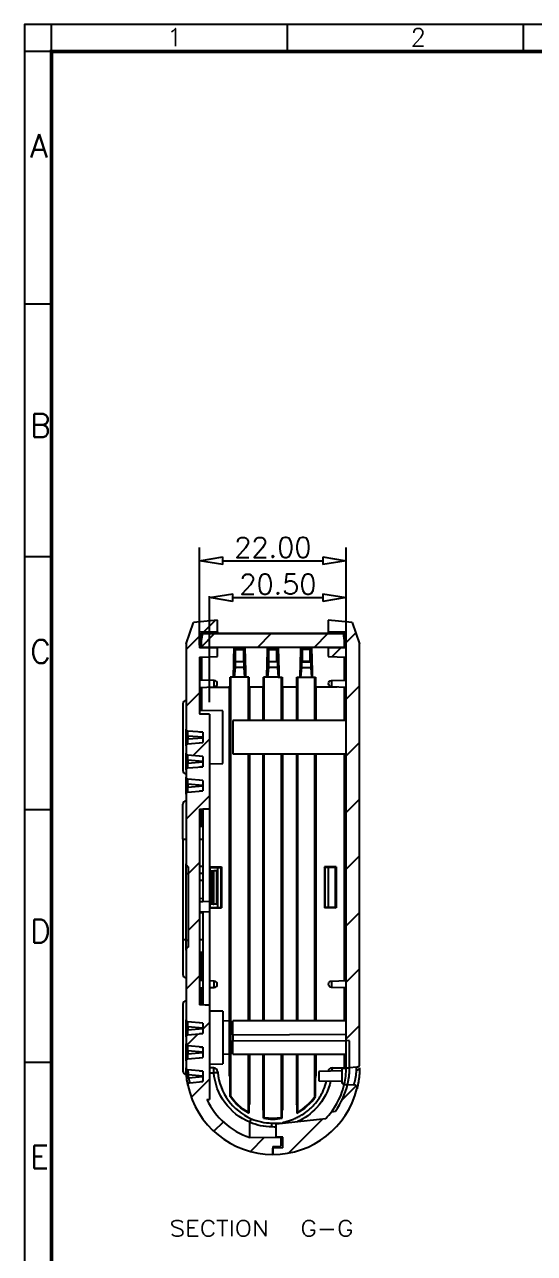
# Model space of a CAD drawing. Header units: millimetres. Extents: x 3683 to 5830, y 1279 to 1555.
# Drawn here: x 4957.7 to 5034.1, y 1370.9 to 1555 of the extents above; entities that cross this region are included whole.
import ezdxf

# ---------------------------------------------------------------- set-up
doc = ezdxf.new("R2010")
doc.units = ezdxf.units.MM
doc.header["$LTSCALE"] = 0.5
doc.linetypes.add('CENTER', pattern=[50.8, 31.75, -6.35, 6.35, -6.35])
doc.layers.add('112', color=7, linetype='Continuous', true_color=0xffffff)
doc.layers.add('A1_KUANG', color=7, linetype='Continuous')
doc.layers.add('A4_KUANG', color=7, linetype='Continuous')
doc.layers.add('dim', color=82, linetype='Continuous', lineweight=9)
doc.styles.add('blockfont', font='simplex.shx', dxfattribs={"bigfont": 'bigfont'})
doc.styles.get("Standard").update_dxf_attribs({"font": 'txt', "bigfont": 'gbcbig.shx'})
doc.dimstyles.new('VT-3.00', dxfattribs={"dimtxt": 3, "dimasz": 3.5, "dimexe": 2, "dimexo": 1.8, "dimgap": 0.5, "dimtad": 1, "dimzin": 0, "dimdsep": 46, "dimtxsty": 'Standard', "dimblk": 'CLOSEDBLANK', "dimcen": 0.3, "dimclrd": 1, "dimclre": 1, "dimclrt": 7, "dimadec": 1, "dimazin": 0, "dimtfac": 1, "dimtofl": 0, "dimtmove": 0, "dimatfit": 3, "dimldrblk": 'CLOSEDBLANK', "dimfxl": 0, "dimtolj": 1, "dimtzin": 0, "dimarcsym": 0})

# ---------------------------------------------------------------- blocks, each defined once
blk = doc.blocks.new('A$C3291225B')
at = {"layer": 'A4_KUANG'}
for p, q in [((2.87, 194.15), (2.87, 197.01)), ((28.09, 194.15), (28.09, 197.01)), ((53.32, 194.15), (53.32, 197.01)), ((2.87, 194.15), (0, 194.15)), ((2.87, 194.15), (2.87, 0)), ((258, 194.15), (2.87, 194.15)), ((2.87, 167.16), (0, 167.16)), ((2.87, 140.18), (0, 140.18)), ((2.87, 113.2), (0, 113.2)), ((2.87, 86.22), (0, 86.22))]:
    blk.add_line(p, q, dxfattribs=at)
at = {"layer": 'A4_KUANG', "color": 8}
blk.add_lwpolyline([(258, 0), (258, 197.01), (0, 197.01), (0, 0)], close=True, dxfattribs=at)
at = {"layer": 'A4_KUANG', "const_width": 0.4}
blk.add_lwpolyline([(2.87, 2.87), (2.87, 194.15), (255.13, 194.15), (255.14, 2.87), (2.87, 2.87)], dxfattribs=at)
at = {"layer": 'A4_KUANG'}
for s, height, p in [('1', 1.91, (15.22, 194.69)), ('2', 1.91, (41.25, 194.69)), ('A', 2.48, (0.59, 182.82)), ('B', 2.48, (0.59, 152.97)), ('C', 2.48, (0.59, 128.85)), ('D', 2.48, (0.59, 99.01)), ('E', 2.48, (0.59, 74.89))]:
    blk.add_text(s, height=height, dxfattribs=at).set_placement(p)
blk = doc.blocks.new('_ClosedBlank')
at = {"color": 0, "linetype": 'ByBlock', "lineweight": -2}
for p, q in [((-1, 0.167), (0, 0)), ((-1, 0.167), (-1, -0.167)), ((0, 0), (-1, -0.167))]:
    blk.add_line(p, q, dxfattribs=at)
blk = doc.blocks.new('*D67')
at = {"layer": 'Defpoints', "color": 0, "linetype": 'CENTER'}
for p in [(9476.67, 3061.8), (9456.17, 3044.32), (9476.67, 3043.4)]:
    blk.add_point(p, dxfattribs=at)
at = {"layer": 'dim', "color": 1, "linetype": 'CENTER', "lineweight": -2}
for p, q in [((9456.17, 3046.12), (9456.17, 3063.8)), ((9476.67, 3045.2), (9476.67, 3063.8)), ((9459.67, 3061.8), (9473.17, 3061.8))]:
    blk.add_line(p, q, dxfattribs=at)
at = {"layer": 'dim', "color": 1, "linetype": 'CENTER', "lineweight": -2, "xscale": 3.5, "yscale": 3.5, "zscale": 3.5, "rotation": 180}
blk.add_blockref('_ClosedBlank', (9456.17, 3061.8), dxfattribs=at)
at = {"layer": 'dim', "color": 1, "linetype": 'CENTER', "lineweight": -2, "xscale": 3.5, "yscale": 3.5, "zscale": 3.5}
blk.add_blockref('_ClosedBlank', (9476.67, 3061.8), dxfattribs=at)
at = {"layer": 'dim', "color": 7, "linetype": 'CENTER', "insert": (9466.42, 3063.8), "char_height": 3, "attachment_point": 5}
blk.add_mtext('\\A1;20.50', dxfattribs=at)
blk = doc.blocks.new('*D68')
at = {"layer": 'Defpoints', "color": 0, "linetype": 'CENTER'}
for p in [(9476.67, 3067.32), (9476.67, 3056.6), (9454.67, 3052.9)]:
    blk.add_point(p, dxfattribs=at)
at = {"layer": 'dim', "color": 1, "linetype": 'CENTER', "lineweight": -2}
for p, q in [((9454.67, 3054.7), (9454.67, 3069.32)), ((9476.67, 3058.4), (9476.67, 3069.32)), ((9458.17, 3067.32), (9473.17, 3067.32))]:
    blk.add_line(p, q, dxfattribs=at)
at = {"layer": 'dim', "color": 1, "linetype": 'CENTER', "lineweight": -2, "xscale": 3.5, "yscale": 3.5, "zscale": 3.5, "rotation": 180}
blk.add_blockref('_ClosedBlank', (9454.67, 3067.32), dxfattribs=at)
at = {"layer": 'dim', "color": 1, "linetype": 'CENTER', "lineweight": -2, "xscale": 3.5, "yscale": 3.5, "zscale": 3.5}
blk.add_blockref('_ClosedBlank', (9476.67, 3067.32), dxfattribs=at)
at = {"layer": 'dim', "color": 7, "linetype": 'CENTER', "insert": (9465.67, 3069.32), "char_height": 3, "attachment_point": 5}
blk.add_mtext('\\A1;22.00', dxfattribs=at)

msp = doc.modelspace()

# ---------------------------------------------------------------- linework, layer by layer
at = {"color": 2}
for p, q in [((4984.485, 1463.989), (4986.234, 1465.736)), ((4981.907, 1461.413), (4983.907, 1463.411)), ((4984.157, 1461.768), (4986.159, 1463.768)), ((4992.646, 1461.768), (4994.648, 1463.768)), ((5001.136, 1461.768), (5003.138, 1463.768)), ((5005.907, 1462.439), (5007.353, 1463.883)), ((5003.808, 1460.342), (5005.108, 1461.64)), ((5005.907, 1453.958), (5007.907, 1455.956)), ((4981.907, 1452.932), (4983.907, 1454.93)), ((4982.974, 1445.517), (4985.407, 1447.948)), ((5005.907, 1445.477), (5007.907, 1447.475)), ((4981.907, 1435.97), (4985.407, 1439.467)), ((5005.907, 1436.996), (5007.907, 1438.994)), ((5005.907, 1428.514), (5007.907, 1430.512)), ((4982.207, 1427.789), (4983.907, 1429.487)), ((4982.207, 1419.308), (4983.907, 1421.006)), ((5005.907, 1420.033), (5007.907, 1422.031)), ((5005.907, 1411.552), (5007.907, 1413.55)), ((4981.907, 1410.527), (4983.907, 1412.525)), ((4984.407, 1404.543), (4985.407, 1405.542)), ((5005.907, 1403.071), (5007.907, 1405.069)), ((4981.987, 1402.126), (4983.688, 1403.825)), ((4982.684, 1394.341), (4985.407, 1397.061)), ((5005.323, 1394.007), (5007.387, 1396.069)), ((4986.065, 1389.238), (4987.481, 1390.653)), ((4997.298, 1385.99), (5002.418, 1391.105)), ((4991.529, 1386.215), (4993.607, 1388.291))]:
    msp.add_line(p, q, dxfattribs=at)
at = {"layer": '112', "color": 7}
for p, q in [((4981.907, 1462.268), (4982.999, 1465.453)), ((4986.607, 1465.768), (4982.999, 1465.453)), ((4986.607, 1464.063), (4986.607, 1465.768)), ((5006.815, 1465.453), (5003.207, 1465.768)), ((5003.207, 1465.768), (5003.207, 1464.063)), ((5006.815, 1465.453), (5007.907, 1462.268)), ((4986.607, 1464.063), (4983.907, 1463.968)), ((4983.907, 1463.968), (4983.907, 1461.668)), ((4984.14, 1463.838), (5005.673, 1463.838)), ((4984.333, 1463.768), (4984.157, 1462.768)), ((4984.333, 1463.768), (5005.481, 1463.768)), ((4986.607, 1464.063), (4986.607, 1463.838)), ((5005.907, 1463.968), (5003.207, 1464.063)), ((5003.207, 1464.063), (5003.207, 1463.838)), ((5005.657, 1462.768), (5005.481, 1463.768)), ((5005.907, 1461.668), (5005.907, 1463.968)), ((4981.907, 1462.268), (4981.907, 1449.486)), ((4986.607, 1461.574), (4983.907, 1461.668)), ((4984.157, 1462.768), (4984.157, 1461.768)), ((4984.157, 1461.768), (5005.657, 1461.768)), ((4984.157, 1461.66), (4984.157, 1461.768)), ((4984.236, 1461.657), (4984.236, 1461.768)), ((4986.607, 1460.363), (4986.607, 1461.574)), ((4989.231, 1461.468), (4989.231, 1461.768)), ((4989.231, 1461.468), (4989.311, 1461.387)), ((4989.231, 1461.468), (4990.583, 1461.468)), ((4989.311, 1459.605), (4989.311, 1461.387)), ((4989.311, 1461.387), (4990.503, 1461.387)), ((4990.503, 1461.387), (4990.583, 1461.468)), ((4990.503, 1461.387), (4990.503, 1459.605)), ((4990.583, 1461.768), (4990.583, 1461.468)), ((4994.231, 1461.468), (4994.231, 1461.768)), ((4994.231, 1461.468), (4994.311, 1461.387)), ((4994.231, 1461.468), (4995.583, 1461.468)), ((4994.311, 1461.387), (4995.503, 1461.387)), ((4994.311, 1459.605), (4994.311, 1461.387)), ((4995.583, 1461.468), (4995.503, 1461.387)), ((4995.503, 1459.605), (4995.503, 1461.387)), ((4995.583, 1461.468), (4995.583, 1461.768)), ((4999.231, 1461.768), (4999.231, 1461.468)), ((4999.311, 1461.387), (4999.231, 1461.468)), ((5000.583, 1461.468), (4999.231, 1461.468)), ((4999.311, 1461.387), (4999.311, 1459.605)), ((5000.503, 1461.387), (4999.311, 1461.387)), ((5000.583, 1461.468), (5000.503, 1461.387)), ((5000.503, 1459.605), (5000.503, 1461.387)), ((5000.583, 1461.468), (5000.583, 1461.768)), ((5005.907, 1461.668), (5003.207, 1461.574)), ((5003.207, 1461.574), (5003.207, 1460.363)), ((5005.578, 1461.768), (5005.578, 1461.657)), ((5005.657, 1461.768), (5005.657, 1462.768)), ((5005.657, 1461.66), (5005.657, 1461.768)), ((5007.907, 1399.321), (5007.907, 1462.268)), ((4983.907, 1460.268), (4986.607, 1460.363)), ((4983.907, 1460.268), (4983.907, 1451.74)), ((4984.157, 1456.807), (4984.157, 1460.277)), ((4984.236, 1456.804), (4984.236, 1460.28)), ((4989.311, 1459.605), (4989.231, 1459.525)), ((4989.231, 1459.525), (4989.231, 1458.688)), ((4990.583, 1459.525), (4989.231, 1459.525)), ((4989.311, 1459.605), (4990.503, 1459.605)), ((4990.583, 1459.525), (4990.503, 1459.605)), ((4990.583, 1458.688), (4990.583, 1459.525)), ((4994.311, 1459.605), (4994.231, 1459.525)), ((4994.231, 1459.525), (4994.231, 1458.688)), ((4995.583, 1459.525), (4994.231, 1459.525)), ((4994.311, 1459.605), (4995.503, 1459.605)), ((4995.503, 1459.605), (4995.583, 1459.525)), ((4995.583, 1459.525), (4995.583, 1458.688)), ((4999.231, 1459.525), (4999.311, 1459.605)), ((4999.231, 1458.688), (4999.231, 1459.525)), ((4999.231, 1459.525), (5000.583, 1459.525)), ((5000.503, 1459.605), (4999.311, 1459.605)), ((5000.503, 1459.605), (5000.583, 1459.525)), ((5000.583, 1459.525), (5000.583, 1458.688)), ((5003.207, 1460.363), (5005.907, 1460.268)), ((5005.578, 1460.28), (5005.578, 1456.804)), ((5005.657, 1456.807), (5005.657, 1460.277)), ((5005.907, 1402.856), (5005.907, 1460.268)), ((4989.231, 1458.688), (4989.095, 1457.268)), ((4990.583, 1458.688), (4989.231, 1458.688)), ((4990.719, 1457.268), (4990.583, 1458.688)), ((4994.231, 1458.688), (4994.095, 1457.268)), ((4995.583, 1458.688), (4994.231, 1458.688)), ((4995.583, 1458.688), (4995.719, 1457.268)), ((4999.095, 1457.268), (4999.231, 1458.688)), ((4999.231, 1458.688), (5000.583, 1458.688)), ((5000.583, 1458.688), (5000.719, 1457.268)), ((4986.117, 1456.738), (4983.907, 1456.815)), ((4983.907, 1455.721), (4986.117, 1455.798)), ((4986.123, 1455.799), (4986.123, 1456.738)), ((4988.428, 1455.899), (4988.507, 1455.899)), ((4988.559, 1455.768), (4988.507, 1455.899)), ((4988.594, 1457.268), (4988.513, 1457.268)), ((4988.594, 1394.475), (4988.594, 1457.268)), ((4989.095, 1457.268), (4988.594, 1457.268)), ((4990.719, 1457.268), (4989.095, 1457.268)), ((4991.22, 1457.268), (4990.719, 1457.268)), ((4991.22, 1457.268), (4991.22, 1450.768)), ((4991.301, 1457.268), (4991.22, 1457.268)), ((4991.307, 1455.899), (4991.255, 1455.768)), ((4991.307, 1455.899), (4991.386, 1455.899)), ((4993.428, 1455.899), (4993.507, 1455.899)), ((4993.559, 1455.768), (4993.507, 1455.899)), ((4993.594, 1457.268), (4993.513, 1457.268)), ((4993.594, 1450.767), (4993.594, 1457.268)), ((4994.095, 1457.268), (4993.594, 1457.268)), ((4995.719, 1457.268), (4994.095, 1457.268)), ((4995.719, 1457.268), (4996.22, 1457.268)), ((4996.22, 1450.767), (4996.22, 1457.268)), ((4996.22, 1457.268), (4996.301, 1457.268)), ((4996.255, 1455.768), (4996.307, 1455.899)), ((4996.386, 1455.899), (4996.307, 1455.899)), ((4998.507, 1455.899), (4998.428, 1455.899)), ((4998.507, 1455.899), (4998.559, 1455.768)), ((4998.513, 1457.268), (4998.594, 1457.268)), ((4998.594, 1457.268), (4998.594, 1450.768)), ((4998.594, 1457.268), (4999.095, 1457.268)), ((4999.095, 1457.268), (5000.719, 1457.268)), ((5000.719, 1457.268), (5001.22, 1457.268)), ((5001.22, 1450.768), (5001.22, 1457.268)), ((5001.22, 1457.268), (5001.301, 1457.268)), ((5001.255, 1455.768), (5001.307, 1455.899)), ((5001.386, 1455.899), (5001.307, 1455.899)), ((5003.691, 1456.738), (5003.691, 1455.799)), ((5003.699, 1456.738), (5005.907, 1456.815)), ((5005.907, 1455.721), (5003.699, 1455.798)), ((4984.157, 1452.263), (4984.157, 1455.729)), ((4984.236, 1452.262), (4984.236, 1455.732)), ((4985.256, 1455.768), (4988.428, 1455.768)), ((4988.428, 1397.662), (4988.428, 1455.768)), ((4988.559, 1397.674), (4988.559, 1455.768)), ((4991.255, 1455.768), (4991.255, 1450.768)), ((4993.428, 1455.768), (4991.386, 1455.768)), ((4991.386, 1455.768), (4991.386, 1450.768)), ((4993.428, 1450.768), (4993.428, 1455.768)), ((4993.559, 1450.768), (4993.559, 1455.768)), ((4996.255, 1450.768), (4996.255, 1455.768)), ((4998.428, 1455.768), (4996.386, 1455.768)), ((4996.386, 1450.768), (4996.386, 1455.768)), ((4998.428, 1455.768), (4998.428, 1450.768)), ((4998.559, 1455.768), (4998.559, 1450.768)), ((5001.255, 1450.768), (5001.255, 1455.768)), ((5004.558, 1455.768), (5001.386, 1455.768)), ((5001.386, 1450.768), (5001.386, 1455.768)), ((5005.578, 1455.732), (5005.578, 1450.768)), ((5005.657, 1450.768), (5005.657, 1455.729)), ((4981.407, 1453.268), (4981.407, 1448.268)), ((4987.407, 1452.207), (4983.907, 1452.268)), ((4987.407, 1448.268), (4987.407, 1452.207)), ((4985.407, 1451.687), (4985.407, 1437.549)), ((4988.907, 1450.768), (4988.907, 1445.768)), ((5005.907, 1450.768), (4988.907, 1450.768)), ((4981.907, 1448.49), (4981.907, 1449.486)), ((4981.907, 1448.49), (4982.181, 1448.49)), ((4981.907, 1447.947), (4981.907, 1448.49)), ((4984.407, 1448.992), (4982.181, 1449.187)), ((4982.181, 1448.49), (4984.407, 1448.295)), ((4982.181, 1448.49), (4982.181, 1447.947)), ((4983.907, 1449.036), (4983.907, 1449.018)), ((4984.407, 1448.992), (4983.907, 1449.018)), ((4984.407, 1448.992), (4984.407, 1447.445)), ((4981.407, 1448.268), (4981.407, 1443.268)), ((4981.907, 1447.947), (4982.181, 1447.947)), ((4981.907, 1446.951), (4981.907, 1447.947)), ((4981.907, 1446.951), (4981.907, 1445.886)), ((4984.407, 1448.142), (4982.181, 1447.947)), ((4982.181, 1447.25), (4984.407, 1447.445)), ((4983.907, 1447.418), (4984.407, 1447.445)), ((4983.907, 1447.418), (4983.907, 1447.401)), ((4987.407, 1444.329), (4987.407, 1448.268)), ((4981.907, 1444.89), (4981.907, 1445.886)), ((4981.907, 1444.89), (4982.181, 1444.89)), ((4981.907, 1444.347), (4981.907, 1444.89)), ((4984.407, 1445.392), (4982.181, 1445.587)), ((4982.181, 1444.89), (4984.407, 1444.695)), ((4982.181, 1444.89), (4982.181, 1444.347)), ((4983.907, 1445.436), (4983.907, 1445.418)), ((4984.407, 1445.392), (4983.907, 1445.418)), ((4984.407, 1445.392), (4984.407, 1443.845)), ((4988.907, 1445.768), (5005.907, 1445.768)), ((4991.22, 1445.767), (4991.22, 1405.769)), ((4991.255, 1445.768), (4991.255, 1405.769)), ((4991.386, 1445.768), (4991.386, 1405.769)), ((4993.428, 1405.769), (4993.428, 1445.768)), ((4993.559, 1405.769), (4993.559, 1445.768)), ((4993.594, 1405.769), (4993.594, 1445.768)), ((4996.22, 1405.769), (4996.22, 1445.768)), ((4996.255, 1405.769), (4996.255, 1445.768)), ((4996.386, 1405.769), (4996.386, 1445.768)), ((4998.428, 1445.768), (4998.428, 1405.769)), ((4998.559, 1445.768), (4998.559, 1405.769)), ((4998.594, 1445.767), (4998.594, 1405.769)), ((5001.22, 1405.769), (5001.22, 1445.768)), ((5001.255, 1405.769), (5001.255, 1445.768)), ((5001.386, 1405.769), (5001.386, 1445.768)), ((5005.578, 1445.768), (5005.578, 1411.805)), ((5005.657, 1411.807), (5005.657, 1445.768)), ((4981.907, 1444.347), (4982.181, 1444.347)), ((4981.907, 1443.351), (4981.907, 1444.347)), ((4981.907, 1443.351), (4981.907, 1442.286)), ((4984.407, 1444.542), (4982.181, 1444.347)), ((4982.181, 1443.65), (4984.407, 1443.845)), ((4983.907, 1443.818), (4984.407, 1443.845)), ((4983.907, 1443.818), (4983.907, 1443.801)), ((4984.187, 1443.825), (4984.114, 1443.829)), ((4984.157, 1443.827), (4984.157, 1443.831)), ((4984.236, 1443.829), (4984.236, 1443.836)), ((4985.407, 1444.295), (4987.407, 1444.329)), ((4981.907, 1441.29), (4981.907, 1442.286)), ((4981.907, 1441.29), (4982.181, 1441.29)), ((4981.907, 1440.747), (4981.907, 1441.29)), ((4984.407, 1441.792), (4982.181, 1441.987)), ((4982.181, 1441.29), (4984.407, 1441.095)), ((4982.181, 1441.29), (4982.181, 1440.747)), ((4983.907, 1441.836), (4983.907, 1441.818)), ((4984.407, 1441.792), (4983.907, 1441.818)), ((4984.407, 1441.792), (4984.407, 1440.245)), ((4981.907, 1440.747), (4982.181, 1440.747)), ((4981.907, 1439.751), (4981.907, 1440.747)), ((4981.907, 1439.751), (4981.907, 1429.298)), ((4984.407, 1440.942), (4982.181, 1440.747)), ((4982.181, 1440.05), (4984.407, 1440.245)), ((4983.907, 1440.218), (4984.407, 1440.245)), ((4983.907, 1440.218), (4983.907, 1440.201)), ((4984.157, 1440.222), (4984.157, 1440.231)), ((4984.236, 1440.229), (4984.236, 1440.235)), ((4981.407, 1432.968), (4981.407, 1438.218)), ((4983.907, 1437.497), (4983.907, 1408.183)), ((4984.157, 1434.878), (4984.157, 1437.505)), ((4984.236, 1434.875), (4984.236, 1437.508)), ((4984.407, 1437.514), (4984.407, 1423.623)), ((4985.407, 1437.549), (4985.407, 1423.588)), ((4984.407, 1434.866), (4983.907, 1434.892)), ((4981.407, 1432.968), (4981.407, 1417.968)), ((4981.407, 1432.968), (4981.907, 1432.968)), ((4983.907, 1432.968), (4984.407, 1432.968)), ((4981.907, 1427.84), (4981.907, 1429.298)), ((4982.207, 1428.84), (4982.207, 1416.84)), ((4985.428, 1428.847), (4985.428, 1422.69)), ((4985.428, 1428.847), (4987.186, 1428.847)), ((4985.507, 1428.768), (4985.428, 1428.847)), ((4985.447, 1428.268), (4985.697, 1428.268)), ((4985.507, 1428.768), (4987.107, 1428.768)), ((4985.507, 1428.268), (4985.507, 1428.768)), ((4985.697, 1423.268), (4985.697, 1428.268)), ((4985.697, 1428.268), (4985.975, 1428.268)), ((4985.975, 1428.268), (4985.975, 1423.268)), ((4985.975, 1428.268), (4986.057, 1428.268)), ((4986.057, 1423.268), (4986.057, 1428.268)), ((4986.446, 1428.268), (4986.057, 1428.268)), ((4986.446, 1428.268), (4986.446, 1423.268)), ((4986.607, 1428.768), (4986.607, 1422.769)), ((4987.107, 1428.768), (4987.186, 1428.847)), ((4987.107, 1428.768), (4987.107, 1422.768)), ((4987.186, 1428.847), (4987.186, 1422.69)), ((5002.628, 1428.847), (5002.628, 1422.69)), ((5004.386, 1428.847), (5002.628, 1428.847)), ((5002.707, 1428.768), (5002.628, 1428.847)), ((5002.707, 1428.768), (5002.707, 1422.768)), ((5004.307, 1428.768), (5002.707, 1428.768)), ((5003.207, 1428.768), (5003.207, 1422.769)), ((5004.307, 1428.768), (5004.386, 1428.847)), ((5004.307, 1422.768), (5004.307, 1428.768)), ((5004.386, 1428.847), (5004.386, 1422.69)), ((4981.907, 1427.84), (4982.207, 1427.84)), ((4981.907, 1417.84), (4981.907, 1427.84)), ((4984.407, 1427.837), (4983.907, 1427.864)), ((4983.907, 1426.865), (4984.407, 1426.839)), ((4984.407, 1424.098), (4983.907, 1424.072)), ((4985.407, 1423.588), (4983.907, 1423.64)), ((4983.907, 1423.64), (4984.407, 1423.64)), ((4985.407, 1423.588), (4985.407, 1422.092)), ((4985.507, 1422.768), (4985.428, 1422.69)), ((4985.428, 1422.69), (4987.186, 1422.69)), ((4985.697, 1423.268), (4985.447, 1423.268)), ((4985.507, 1422.768), (4985.507, 1423.268)), ((4985.507, 1422.768), (4987.107, 1422.768)), ((4985.975, 1423.268), (4985.697, 1423.268)), ((4985.975, 1423.268), (4986.057, 1423.268)), ((4986.446, 1423.268), (4986.057, 1423.268)), ((4987.107, 1422.768), (4987.186, 1422.69)), ((5002.707, 1422.768), (5002.628, 1422.69)), ((5004.386, 1422.69), (5002.628, 1422.69)), ((5004.307, 1422.768), (5002.707, 1422.768)), ((5004.307, 1422.768), (5004.386, 1422.69)), ((4985.407, 1422.092), (4983.907, 1422.04)), ((4984.407, 1422.04), (4983.907, 1422.04)), ((4984.407, 1422.057), (4984.407, 1408.166)), ((4985.407, 1422.092), (4985.407, 1408.131)), ((4981.407, 1417.968), (4981.907, 1417.968)), ((4981.407, 1417.968), (4981.407, 1412.718)), ((4981.907, 1417.84), (4982.207, 1417.84)), ((4981.907, 1416.382), (4981.907, 1417.84)), ((4983.907, 1417.968), (4984.407, 1417.968)), ((4981.907, 1416.382), (4981.907, 1405.929)), ((4983.907, 1416.045), (4984.407, 1416.071)), ((4984.157, 1411.807), (4984.157, 1416.058)), ((4984.236, 1411.805), (4984.236, 1416.063)), ((4984.407, 1411.798), (4983.907, 1411.815)), ((4986.117, 1411.738), (4985.407, 1411.763)), ((4986.123, 1410.799), (4986.123, 1411.738)), ((5003.691, 1411.738), (5003.691, 1410.799)), ((5003.699, 1411.738), (5005.907, 1411.815)), ((4983.907, 1410.721), (4984.407, 1410.739)), ((4984.157, 1408.175), (4984.157, 1410.731)), ((4984.236, 1408.172), (4984.236, 1410.733)), ((4985.407, 1410.774), (4986.117, 1410.798)), ((5005.907, 1410.721), (5003.699, 1410.798)), ((5005.578, 1410.733), (5005.578, 1405.769)), ((5005.657, 1405.769), (5005.657, 1410.731)), ((4981.407, 1408.268), (4981.407, 1403.268)), ((4985.407, 1408.131), (4985.407, 1393.993)), ((4987.407, 1407.207), (4985.407, 1407.242)), ((4987.407, 1407.207), (4987.407, 1403.268)), ((4981.907, 1404.933), (4981.907, 1405.929)), ((4981.907, 1404.933), (4982.181, 1404.933)), ((4981.907, 1404.39), (4981.907, 1404.933)), ((4981.907, 1404.39), (4982.181, 1404.39)), ((4981.907, 1403.394), (4981.907, 1404.39)), ((4984.407, 1405.435), (4982.181, 1405.63)), ((4982.181, 1404.933), (4984.407, 1404.738)), ((4982.181, 1404.933), (4982.181, 1404.39)), ((4984.407, 1404.585), (4982.181, 1404.39)), ((4983.907, 1405.479), (4983.907, 1405.462)), ((4984.407, 1405.435), (4983.907, 1405.462)), ((4984.407, 1405.435), (4984.407, 1403.888)), ((4988.407, 1405.716), (4987.407, 1405.768)), ((4988.407, 1400.821), (4988.407, 1405.716)), ((4988.907, 1403.679), (4988.907, 1405.768)), ((5005.907, 1405.768), (4988.907, 1405.768)), ((4981.407, 1403.268), (4981.407, 1398.268)), ((4981.907, 1403.394), (4981.907, 1402.329)), ((4982.181, 1403.693), (4984.407, 1403.888)), ((4983.907, 1403.862), (4984.407, 1403.888)), ((4983.907, 1403.862), (4983.907, 1403.844)), ((4987.407, 1403.268), (4987.407, 1399.329)), ((4988.907, 1403.679), (5005.907, 1403.768)), ((4988.907, 1403.679), (4988.907, 1402.857)), ((4988.907, 1402.857), (5005.907, 1402.768)), ((4988.907, 1400.768), (4988.907, 1402.857)), ((5006.407, 1402.768), (5005.907, 1402.856)), ((5005.907, 1398.768), (5005.907, 1402.856)), ((5006.407, 1398.768), (5006.407, 1402.768)), ((4981.907, 1401.333), (4981.907, 1402.329)), ((4981.907, 1401.333), (4982.181, 1401.333)), ((4981.907, 1400.79), (4981.907, 1401.333)), ((4981.907, 1400.79), (4982.181, 1400.79)), ((4981.907, 1399.794), (4981.907, 1400.79)), ((4984.407, 1401.835), (4982.181, 1402.03)), ((4982.181, 1401.333), (4984.407, 1401.138)), ((4982.181, 1401.333), (4982.181, 1400.79)), ((4984.407, 1400.985), (4982.181, 1400.79)), ((4983.907, 1401.879), (4983.907, 1401.862)), ((4984.407, 1401.835), (4983.907, 1401.862)), ((4984.114, 1401.851), (4984.187, 1401.855)), ((4984.407, 1401.835), (4984.407, 1400.288)), ((4987.407, 1400.768), (4988.407, 1400.821)), ((4988.907, 1400.768), (5005.907, 1400.768)), ((4991.22, 1400.768), (4991.22, 1392.101)), ((4991.255, 1400.769), (4991.255, 1393.502)), ((4991.386, 1400.769), (4991.386, 1393.258)), ((4993.428, 1392.405), (4993.428, 1400.769)), ((4993.559, 1392.511), (4993.559, 1400.769)), ((4993.594, 1391.269), (4993.594, 1400.769)), ((4996.22, 1391.269), (4996.22, 1400.769)), ((4996.255, 1392.511), (4996.255, 1400.769)), ((4996.386, 1392.405), (4996.386, 1400.769)), ((4998.428, 1400.769), (4998.428, 1393.258)), ((4998.559, 1400.769), (4998.559, 1393.502)), ((4998.594, 1400.768), (4998.594, 1392.101)), ((5001.22, 1394.475), (5001.22, 1400.769)), ((5001.255, 1397.674), (5001.255, 1400.769)), ((5001.386, 1397.662), (5001.386, 1400.769)), ((5005.578, 1400.769), (5005.578, 1398.818)), ((5005.657, 1398.818), (5005.657, 1400.769)), ((4981.907, 1399.794), (4981.907, 1398.768)), ((4981.907, 1398.768), (4981.907, 1397.768)), ((4982.181, 1400.093), (4984.407, 1400.288)), ((4983.907, 1400.262), (4984.407, 1400.288)), ((4983.907, 1400.262), (4983.907, 1400.244)), ((4985.407, 1399.295), (4987.407, 1399.329)), ((4986.04, 1398.731), (4985.407, 1398.742)), ((5003.774, 1398.731), (5005.907, 1398.768)), ((5005.578, 1398.818), (5005.657, 1398.818)), ((5005.657, 1398.768), (5005.907, 1398.768)), ((5005.907, 1398.768), (5006.407, 1398.768)), ((5007.433, 1398.822), (5006.407, 1398.768)), ((4984.407, 1398.235), (4982.181, 1398.43)), ((4982.223, 1397.729), (4984.407, 1397.538)), ((4984.407, 1397.385), (4982.278, 1397.199)), ((4983.907, 1398.279), (4983.907, 1398.262)), ((4984.407, 1398.235), (4983.907, 1398.262)), ((4984.407, 1398.235), (4984.407, 1396.688)), ((4985.407, 1398.018), (4986.049, 1398.018)), ((4988.507, 1394.448), (4988.507, 1397.285)), ((5001.307, 1394.448), (5001.307, 1397.285)), ((5005.307, 1398.279), (5001.807, 1398.218)), ((5001.807, 1398.218), (5001.807, 1397.518)), ((5001.807, 1397.518), (5001.807, 1396.818)), ((4982.44, 1396.516), (4984.407, 1396.688)), ((4984.108, 1396.672), (4984.407, 1396.688)), ((5001.807, 1396.818), (5005.307, 1396.757)), ((5005.618, 1396.265), (5006.119, 1396.268)), ((5006.119, 1396.268), (5007.056, 1396.219)), ((4991.307, 1393.309), (4991.307, 1391.955)), ((4998.507, 1393.309), (4998.507, 1391.955)), ((4993.507, 1391.196), (4993.507, 1392.388)), ((4996.307, 1391.196), (4996.307, 1392.388)), ((5003.706, 1392.167), (5004.281, 1392.268)), ((4995.407, 1390.368), (5002.841, 1391.15)), ((4995.407, 1388.421), (4995.407, 1390.368)), ((4996.107, 1388.247), (4991.44, 1388.329)), ((4996.407, 1388.368), (4995.407, 1388.421)), ((4996.107, 1388.247), (4996.107, 1387.01)), ((4996.407, 1386.768), (4996.407, 1388.368)), ((4994.907, 1386.968), (4996.107, 1387.01)), ((4994.907, 1386.968), (4994.907, 1385.768)), ((4996.407, 1386.768), (4994.907, 1386.69)), ((4994.907, 1385.768), (4994.907, 1386.69)), ((4996.407, 1387.408), (4996.107, 1387.395))]:
    msp.add_line(p, q, dxfattribs=at)
for centre, radius, start, end in [((4986.107, 1456.268), 0.47, 271.25001, 88.7977), ((4981.907, 1453.268), 0.5, 90, 180), ((4982.207, 1449.486), 0.3, 180, 265), ((4982.207, 1446.951), 0.3, 95, 180), ((4982.207, 1445.886), 0.3, 180, 265), ((4981.907, 1443.268), 0.5, 180, 270), ((4982.207, 1443.351), 0.3, 95, 180), ((4982.207, 1442.286), 0.3, 180, 265), ((4982.207, 1439.751), 0.3, 95, 180), ((4981.907, 1438.218), 0.5, 90, 180), ((4982.407, 1429.298), 0.5, 180, 246.42182), ((4982.407, 1416.382), 0.5, 113.57818, 180), ((4981.907, 1412.718), 0.5, 180, 270), ((4986.107, 1411.268), 0.47, 271.25001, 88.7977), ((4981.907, 1408.268), 0.5, 90, 180), ((4982.207, 1405.929), 0.3, 180, 265), ((4982.207, 1403.394), 0.3, 95, 180), ((4982.207, 1402.329), 0.3, 180, 265), ((4982.207, 1399.794), 0.3, 95, 180), ((4994.907, 1398.768), 13, 180, 180.17703), ((4986.03, 1398.131), 0.6, 4.10528, 89), ((5003.784, 1398.131), 0.6, 91, 169.30213), ((4994.907, 1398.818), 10.75, 359.73282, 0), ((5007.407, 1399.321), 0.5, 273, 0), ((4981.907, 1398.268), 0.5, 180, 270), ((4982.207, 1398.729), 0.3, 180.17703, 265), ((4994.907, 1398.818), 6.581, 346.52266, 349.88051), ((4982.466, 1396.217), 0.3, 95, 191.58953), ((4994.907, 1398.768), 13, 191.58953, 270), ((4994.907, 1398.768), 13, 270, 345.88481), ((4995.407, 1398.768), 11, 323.77845, 346.86344), ((5007.03, 1395.72), 0.5, 345.88481, 87), ((4994.907, 1398.768), 11, 205.81256, 251.63061), ((4994.907, 1398.818), 6.581, 302.34585, 303.16212), ((4994.907, 1398.818), 7.75, 297.67891, 325.67034), ((4994.907, 1398.818), 7.663, 298.7639, 325.46923), ((4994.907, 1398.818), 6.581, 257.01433, 257.71784), ((4994.907, 1398.818), 6.581, 282.28216, 282.98567), ((4994.907, 1398.768), 11, 316.16373, 323.12085), ((4994.907, 1398.818), 7.75, 259.59266, 280.40734), ((4994.907, 1398.818), 10.75, 276.40688, 278.04938)]:
    msp.add_arc(centre, radius, start, end, dxfattribs=at)
at = {"layer": '112', "color": 7, "extrusion": (1.22461e-16, 0, -1)}
for centre, radius, start, end in [((-5003.707, 1456.268), 0.47, 270.93651, 89), ((-5003.707, 1411.268), 0.47, 270.93651, 89), ((-4994.907, 1398.818), 10.671, 180, 180.30094), ((-4994.907, 1398.818), 6.581, 346.52266, 349.88051), ((-4994.907, 1398.818), 7.663, 298.7639, 325.46923), ((-4994.907, 1398.818), 6.581, 302.34585, 303.16212), ((-4994.907, 1398.818), 7.663, 260.136, 279.864), ((-4994.907, 1398.818), 10.671, 261.91406, 263.54532)]:
    msp.add_arc(centre, radius, start, end, dxfattribs=at)
at = {"layer": '112', "color": 7, "extrusion": (0, 0, -1)}
msp.add_arc((-4994.907, 1398.818), 7.75, 297.67891, 325.67034, dxfattribs=at)
for centre, major_axis, ratio, start_param, end_param in [((4989.234, 1455.768), (0, 6.5), 0.0349208, 4.9452572, 5.8883749), ((4990.58, 1455.768), (0, 6.5), 0.0349208, 0.3948104, 1.3379281), ((4994.234, 1455.768), (0, 6.5), 0.0349208, 4.9452572, 5.8883749), ((4995.58, 1455.768), (0, 6.5), 0.0349208, 0.3948104, 1.3379281), ((4999.234, 1455.768), (0, 6.5), 0.0349208, 4.9452572, 5.8883749), ((5000.58, 1455.768), (0, 6.5), 0.0349208, 0.3948104, 1.3379281), ((4988.997, 1455.768), (0, 6.5), 0.0874886, 4.712389, 4.7325622), ((4988.734, 1455.768), (0, 6.5), 0.0349208, 4.7325622, 4.9452572), ((4991.08, 1455.768), (0, 6.5), 0.0349208, 1.3379281, 1.5506231), ((4990.817, 1455.768), (0, 6.5), 0.0874888, 1.5506231, 1.5707963), ((4993.997, 1455.768), (0, -6.5), 0.0874888, 1.5707964, 1.5909696), ((4993.734, 1455.768), (0, 6.5), 0.0349208, 4.7325622, 4.9452572), ((4996.08, 1455.768), (0, 6.5), 0.0349208, 1.3379281, 1.5506231), ((4995.817, 1455.768), (0, -6.5), 0.0874886, 4.6922157, 4.712389), ((4998.997, 1455.768), (0, 6.5), 0.0874885, 4.7123889, 4.7325622), ((4998.734, 1455.768), (0, 6.5), 0.0349208, 4.7325622, 4.9452572), ((5001.08, 1455.768), (0, 6.5), 0.0349208, 1.3379281, 1.5506231), ((5000.817, 1455.768), (0, 6.5), 0.0874887, 1.5506231, 1.5707963), ((4982.207, 1448.482), (0.026, -0.705), 0.0366383, 1.5829779, 3.1461781), ((4982.207, 1447.955), (0.026, 0.705), 0.0366383, 3.1370072, 4.7002074), ((4982.207, 1444.882), (0.026, -0.705), 0.0366383, 1.5829779, 3.1461781), ((4982.207, 1444.355), (0.026, 0.705), 0.0366383, 3.1370072, 4.7002074), ((4982.207, 1441.282), (0.026, -0.705), 0.0366383, 1.5829779, 3.1461781), ((4982.207, 1440.755), (0.026, 0.705), 0.0366383, 3.1370072, 4.7002074), ((4982.207, 1404.925), (0.026, -0.705), 0.0366383, 1.5829779, 3.1461781), ((4982.207, 1404.398), (0.026, 0.705), 0.0366383, 3.1370072, 4.7002074), ((4982.207, 1401.325), (0.026, -0.705), 0.0366383, 1.5829779, 3.1461781), ((4982.207, 1400.798), (0.026, 0.705), 0.0366383, 3.1370072, 4.7002074), ((4994.907, 1398.768), (13, 0), 1, 3.0177045, 3.0596779), ((4994.881, 1398.768), (12.7, 0), 1, 3.0177045, 3.0596779)]:
    msp.add_ellipse(centre, major_axis=major_axis, ratio=ratio, start_param=start_param, end_param=end_param, dxfattribs=at)
at = {"layer": '112', "color": 7}
for centre, major_axis, ratio, start_param, end_param in [((5007.407, 1398.768), (-0.5, 0), 0.6934913, 1.623156, 3.1415927), ((4982.25, 1397.729), (-0.299, -0.025), 0.0071584, 4.7993621, 6.2831853), ((4982.304, 1397.199), (-0.298, -0.037), 0.0108105, 4.7989849, 6.2831853), ((4986.04, 1398.018), (0.598, 0.051), 0.0002835, 4.729982, 6.2831853), ((4974.491, 38649.785), (0, 37257.502), 0.0348995, 3.1523718, 3.152439), ((5015.322, 38649.785), (0, 37257.502), 0.0348995, 3.1307463, 3.1308135), ((4995.334, 3391.52), (0, -2002.891), 0.0348995, 6.22429, 6.2255411), ((4994.48, 3391.52), (0, -2002.891), 0.0348995, 0.0576442, 0.0588953), ((4991.43, 1390.576), (0.234, 0.552), 0.0084643, 4.7371303, 6.2831853), ((4984.485, 10282.716), (0, -8895.277), 0.0348995, 0.0290644, 0.0293458), ((4994.752, 1389.87), (0.01, 0.6), 0.01704, 4.7366064, 6.2831853), ((5005.328, 10282.716), (0, -8895.277), 0.0348995, 6.2538395, 6.2541209)]:
    msp.add_ellipse(centre, major_axis=major_axis, ratio=ratio, start_param=start_param, end_param=end_param, dxfattribs=at)
for points, degree in [([(4984.14, 1463.838), (4984.156, 1463.537), (4984.171, 1463.236), (4984.186, 1462.935)], 3), ([(5005.673, 1463.838), (5005.658, 1463.537), (5005.643, 1463.236), (5005.628, 1462.935)], 3), ([(4983.907, 1428.945), (4984.074, 1428.94), (4984.24, 1428.935), (4984.407, 1428.93)], 3), ([(4983.907, 1421.991), (4984.074, 1421.996), (4984.24, 1422.002), (4984.407, 1422.007)], 3), ([(5005.618, 1396.265), (5005.81, 1397.085), (5005.907, 1397.926), (5005.907, 1398.768)], 3), ([(4982.176, 1398.412), (4982.174, 1398.395), (4982.172, 1398.364), (4982.172, 1398.323)], 3), ([(4982.182, 1398.43), (4982.176, 1398.432), (4982.177, 1398.424), (4982.176, 1398.412)], 3), ([(4982.194, 1397.961), (4982.201, 1397.887), (4982.211, 1397.807), (4982.223, 1397.729)], 3), ([(4986.628, 1398.174), (4986.629, 1398.161), (4986.632, 1398.123), (4986.634, 1398.097), (4986.637, 1398.068)], 3), ([(4986.637, 1398.068), (4986.892, 1395.05), (4988.876, 1392.311), (4991.664, 1391.128)], 3), ([(5005.91, 1398.669), (5005.303, 1398.616)], 1), ([(4982.421, 1396.554), (4982.43, 1396.529), (4982.436, 1396.515), (4982.441, 1396.516)], 3), ([(5005.306, 1396.398), (5005.646, 1396.368)], 1), ([(4985.004, 1393.979), (4985.139, 1393.983), (4985.273, 1393.988), (4985.407, 1393.993)], 3), ([(4991.307, 1393.309), (4991.289, 1393.373), (4991.272, 1393.437), (4991.255, 1393.502)], 3), ([(4998.507, 1393.309), (4998.524, 1393.373), (4998.542, 1393.437), (4998.559, 1393.502)], 3), ([(4993.507, 1392.388), (4993.524, 1392.429), (4993.542, 1392.47), (4993.559, 1392.511)], 3), ([(4996.255, 1392.511), (4996.272, 1392.47), (4996.289, 1392.429), (4996.307, 1392.388)], 3), ([(4991.44, 1388.329), (4991.44, 1389.081), (4991.44, 1389.834), (4991.44, 1390.587)], 3), ([(4994.762, 1390.47), (4995.21, 1390.462), (4995.659, 1390.454), (4996.107, 1390.446)], 3), ([(4996.107, 1388.247), (4996.107, 1388.293), (4996.107, 1388.338), (4996.107, 1388.384)], 3), ([(4996.107, 1387.87), (4996.207, 1387.87), (4996.308, 1387.871), (4996.408, 1387.871)], 3)]:
    msp.add_open_spline(points, degree=degree, dxfattribs=at)
for points, knots in [([(4985.407, 1451.687), (4984.972, 1451.703), (4984.536, 1451.718), (4984.101, 1451.733), (4984.036, 1451.735), (4983.972, 1451.737), (4983.907, 1451.74)], [0, 0, 0, 0, 0.8705018, 0.8705018, 0.8705018, 1, 1, 1, 1]), ([(4983.907, 1437.497), (4983.972, 1437.499), (4984.036, 1437.501), (4984.101, 1437.504), (4984.536, 1437.519), (4984.972, 1437.534), (4985.407, 1437.549)], [0, 0, 0, 0, 0.1294982, 0.1294982, 0.1294982, 1, 1, 1, 1]), ([(4985.407, 1408.131), (4984.972, 1408.146), (4984.536, 1408.161), (4984.101, 1408.176), (4984.036, 1408.179), (4983.972, 1408.181), (4983.907, 1408.183)], [0, 0, 0, 0, 0.8705018, 0.8705018, 0.8705018, 1, 1, 1, 1]), ([(4981.951, 1397.705), (4981.945, 1397.771), (4981.94, 1397.837), (4981.932, 1397.966), (4981.928, 1398.03), (4981.921, 1398.153), (4981.919, 1398.212), (4981.914, 1398.323), (4981.913, 1398.376), (4981.91, 1398.471), (4981.909, 1398.514), (4981.908, 1398.59), (4981.908, 1398.622), (4981.907, 1398.674), (4981.907, 1398.695), (4981.907, 1398.72), (4981.907, 1398.733), (4981.907, 1398.727)], [0, 0, 0, 0, 0.125, 0.125, 0.25, 0.25, 0.375, 0.375, 0.5, 0.5, 0.625, 0.625, 0.75, 0.75, 0.875, 0.875, 1, 1, 1, 1]), ([(4986.049, 1398.018), (4986.049, 1398.041), (4986.049, 1398.065), (4986.048, 1398.111), (4986.048, 1398.134), (4986.047, 1398.202), (4986.046, 1398.247), (4986.045, 1398.333), (4986.045, 1398.374), (4986.044, 1398.451), (4986.043, 1398.487), (4986.042, 1398.553), (4986.042, 1398.583), (4986.041, 1398.635), (4986.041, 1398.658), (4986.041, 1398.694), (4986.04, 1398.708), (4986.04, 1398.719), (4986.04, 1398.724), (4986.04, 1398.728), (4986.04, 1398.733)], [0, 0, 0, 0, 0.0625, 0.0625, 0.125, 0.125, 0.25, 0.25, 0.375, 0.375, 0.5, 0.5, 0.625, 0.625, 0.75, 0.75, 0.875, 0.875, 0.9375, 1, 1, 1, 1]), ([(5003.774, 1398.731), (5003.773, 1398.708), (5003.773, 1398.694), (5003.773, 1398.658), (5003.773, 1398.635), (5003.772, 1398.583), (5003.772, 1398.553), (5003.771, 1398.487), (5003.77, 1398.451), (5003.769, 1398.374), (5003.768, 1398.333), (5003.768, 1398.279), (5003.768, 1398.268), (5003.768, 1398.256)], [0, 0, 0, 0, 0.3191318, 0.3191318, 0.4786977, 0.4786977, 0.6382636, 0.6382636, 0.7978296, 0.7978296, 0.9573955, 0.9573955, 1, 1, 1, 1]), ([(5007.433, 1398.422), (5007.433, 1398.486), (5007.433, 1398.543), (5007.433, 1398.642), (5007.433, 1398.684), (5007.433, 1398.735), (5007.433, 1398.75), (5007.433, 1398.776), (5007.433, 1398.787), (5007.433, 1398.813), (5007.433, 1398.818), (5007.433, 1398.822)], [0, 0, 0, 0, 0.25, 0.25, 0.5, 0.5, 0.625, 0.625, 0.75, 0.75, 1, 1, 1, 1]), ([(5007.907, 1398.768), (5007.907, 1398.635), (5007.905, 1398.486), (5007.897, 1398.242), (5007.893, 1398.157), (5007.884, 1397.986), (5007.878, 1397.899), (5007.865, 1397.722), (5007.857, 1397.632), (5007.84, 1397.452), (5007.831, 1397.362), (5007.81, 1397.185), (5007.799, 1397.096), (5007.775, 1396.921), (5007.763, 1396.836), (5007.737, 1396.671), (5007.723, 1396.591), (5007.696, 1396.435), (5007.682, 1396.36), (5007.655, 1396.22), (5007.641, 1396.154), (5007.616, 1396.031), (5007.603, 1395.973), (5007.58, 1395.871), (5007.569, 1395.825), (5007.551, 1395.745), (5007.542, 1395.711), (5007.522, 1395.627), (5007.515, 1395.6), (5007.514, 1395.596)], [0, 0, 0, 0, 0.125, 0.125, 0.1875, 0.1875, 0.25, 0.25, 0.3125, 0.3125, 0.375, 0.375, 0.4375, 0.4375, 0.5, 0.5, 0.5625, 0.5625, 0.625, 0.625, 0.6875, 0.6875, 0.75, 0.75, 0.8125, 0.8125, 0.875, 0.875, 1, 1, 1, 1]), ([(4982.172, 1396.155), (4982.171, 1396.16), (4982.17, 1396.164), (4982.165, 1396.189), (4982.161, 1396.209), (4982.151, 1396.26), (4982.145, 1396.291), (4982.131, 1396.364), (4982.123, 1396.407), (4982.106, 1396.499), (4982.097, 1396.55), (4982.079, 1396.659), (4982.07, 1396.717), (4982.042, 1396.898), (4982.023, 1397.029), (4982.007, 1397.162)], [0, 0, 0, 0, 0.125, 0.125, 0.25, 0.25, 0.375, 0.375, 0.5, 0.5, 0.625, 0.625, 0.75, 0.75, 1, 1, 1, 1]), ([(4982.172, 1398.323), (4982.172, 1398.282), (4982.174, 1398.228), (4982.177, 1398.168), (4982.18, 1398.106), (4982.186, 1398.035), (4982.194, 1397.961)], [0.35767376, 0.35767376, 0.35767376, 0.35767376, 0.56926446, 0.56926446, 0.56926446, 0.7839683, 0.7839683, 0.7839683, 0.7839683]), ([(4982.278, 1397.199), (4982.285, 1397.151), (4982.292, 1397.103), (4982.3, 1397.057), (4982.314, 1396.98), (4982.328, 1396.906), (4982.343, 1396.84)], [0, 0, 0, 0, 0.13019031, 0.13019031, 0.13019031, 0.34773707, 0.34773707, 0.34773707, 0.34773707]), ([(4991.44, 1390.587), (4989.946, 1391.219), (4988.653, 1392.254), (4986.772, 1394.844), (4986.184, 1396.425), (4986.049, 1398.018)], [0, 0, 0, 0, 0.5, 0.5, 1, 1, 1, 1]), ([(4988.559, 1397.674), (4988.551, 1397.6), (4988.542, 1397.531), (4988.524, 1397.403), (4988.516, 1397.342), (4988.507, 1397.285)], [0, 0, 0, 0, 0.5, 0.5, 1, 1, 1, 1]), ([(5001.255, 1397.674), (5001.263, 1397.6), (5001.272, 1397.531), (5001.289, 1397.403), (5001.298, 1397.342), (5001.307, 1397.285)], [0, 0, 0, 0, 0.5, 0.5, 1, 1, 1, 1]), ([(5005.307, 1396.398), (5005.307, 1396.42), (5005.307, 1396.456), (5005.307, 1396.508), (5005.307, 1396.562), (5005.307, 1396.636), (5005.307, 1396.724), (5005.307, 1396.812), (5005.307, 1396.916), (5005.307, 1397.027), (5005.307, 1397.139), (5005.307, 1397.26), (5005.307, 1397.383), (5005.307, 1397.508), (5005.307, 1397.638), (5005.307, 1397.76), (5005.307, 1397.88), (5005.307, 1397.996), (5005.307, 1398.1), (5005.307, 1398.207), (5005.307, 1398.304), (5005.307, 1398.382), (5005.307, 1398.456), (5005.307, 1398.515), (5005.307, 1398.555), (5005.307, 1398.594), (5005.307, 1398.614), (5005.307, 1398.618)], [0, 0, 0, 0, 0.1419934, 0.1419934, 0.1419934, 0.2500555, 0.2500555, 0.2500555, 0.3571052, 0.3571052, 0.3571052, 0.4641166, 0.4641166, 0.4641166, 0.5735193, 0.5735193, 0.5735193, 0.6798625, 0.6798625, 0.6798625, 0.7899461, 0.7899461, 0.7899461, 0.8950868, 0.8950868, 0.8950868, 1, 1, 1, 1]), ([(5006.119, 1396.268), (5006.12, 1396.273), (5006.121, 1396.277), (5006.129, 1396.31), (5006.134, 1396.334), (5006.148, 1396.397), (5006.157, 1396.435), (5006.176, 1396.525), (5006.187, 1396.577), (5006.209, 1396.692), (5006.221, 1396.755), (5006.246, 1396.891), (5006.258, 1396.963), (5006.282, 1397.112), (5006.293, 1397.19), (5006.315, 1397.35), (5006.326, 1397.431), (5006.344, 1397.593), (5006.353, 1397.676), (5006.368, 1397.836), (5006.374, 1397.914), (5006.385, 1398.066), (5006.389, 1398.14), (5006.396, 1398.276), (5006.399, 1398.34), (5006.403, 1398.457), (5006.404, 1398.51), (5006.405, 1398.578), (5006.406, 1398.599), (5006.406, 1398.628), (5006.406, 1398.637), (5006.406, 1398.645)], [0, 0, 0, 0, 0.072812, 0.072812, 0.145624, 0.145624, 0.218436, 0.218436, 0.291248, 0.291248, 0.36406, 0.36406, 0.436872, 0.436872, 0.509684, 0.509684, 0.582496, 0.582496, 0.655308, 0.655308, 0.7281199, 0.7281199, 0.8009319, 0.8009319, 0.8737439, 0.8737439, 0.9465559, 0.9465559, 0.9829619, 0.9829619, 1, 1, 1, 1]), ([(5007.056, 1396.219), (5007.064, 1396.243), (5007.069, 1396.258), (5007.082, 1396.295), (5007.089, 1396.318), (5007.107, 1396.372), (5007.117, 1396.402), (5007.138, 1396.472), (5007.15, 1396.51), (5007.175, 1396.594), (5007.188, 1396.639), (5007.214, 1396.735), (5007.228, 1396.786), (5007.254, 1396.893), (5007.267, 1396.949), (5007.292, 1397.064), (5007.304, 1397.123), (5007.327, 1397.245), (5007.338, 1397.307), (5007.358, 1397.432), (5007.368, 1397.495), (5007.385, 1397.622), (5007.392, 1397.686), (5007.405, 1397.811), (5007.41, 1397.873), (5007.419, 1397.994), (5007.423, 1398.053), (5007.431, 1398.225), (5007.433, 1398.329), (5007.433, 1398.422)], [0, 0, 0, 0, 0.125, 0.125, 0.1875, 0.1875, 0.25, 0.25, 0.3125, 0.3125, 0.375, 0.375, 0.4375, 0.4375, 0.5, 0.5, 0.5625, 0.5625, 0.625, 0.625, 0.6875, 0.6875, 0.75, 0.75, 0.8125, 0.8125, 0.875, 0.875, 1, 1, 1, 1]), ([(4982.343, 1396.84), (4982.358, 1396.774), (4982.373, 1396.714), (4982.387, 1396.666), (4982.4, 1396.618), (4982.412, 1396.579), (4982.421, 1396.554)], [0.34773707, 0.34773707, 0.34773707, 0.34773707, 0.56620421, 0.56620421, 0.56620421, 0.78331651, 0.78331651, 0.78331651, 0.78331651]), ([(4996.407, 1390.605), (4996.855, 1390.687), (4997.29, 1390.805), (4997.926, 1391.034), (4998.135, 1391.119), (4998.547, 1391.306), (4998.751, 1391.409), (4999.344, 1391.74), (4999.718, 1391.99), (5000.245, 1392.409), (5000.415, 1392.556), (5000.663, 1392.787), (5000.744, 1392.866), (5000.903, 1393.028), (5000.981, 1393.111), (5001.362, 1393.531), (5001.635, 1393.888), (5002.001, 1394.453), (5002.115, 1394.647), (5002.275, 1394.945), (5002.326, 1395.046), (5002.425, 1395.25), (5002.473, 1395.353), (5002.699, 1395.874), (5002.844, 1396.3), (5002.959, 1396.755), (5002.964, 1396.776), (5002.969, 1396.796)], [0, 0, 0, 0, 0.1419169, 0.1419169, 0.2128754, 0.2128754, 0.2838339, 0.2838339, 0.4257508, 0.4257508, 0.4967093, 0.4967093, 0.5321886, 0.5321886, 0.5676678, 0.5676678, 0.7095847, 0.7095847, 0.7805432, 0.7805432, 0.8160225, 0.8160225, 0.8515017, 0.8515017, 0.9934186, 0.9934186, 1, 1, 1, 1]), ([(5003.57, 1396.784), (5003.227, 1395.298), (5002.499, 1393.896), (5000.647, 1391.879), (4999.67, 1391.175), (4998.59, 1390.684)], [0, 0, 0, 0, 0.5630867, 0.5630867, 1, 1, 1, 1]), ([(5003.704, 1392.165), (5003.707, 1392.169), (5004.089, 1392.651), (5004.924, 1394.144), (5005.36, 1395.16), (5005.618, 1396.265)], [0, 0, 0, 0, 0.5, 0.5, 1, 1, 1, 1]), ([(4994.762, 1389.884), (4994.186, 1389.894), (4993.621, 1389.959), (4992.514, 1390.193), (4991.971, 1390.363), (4991.44, 1390.587)], [0, 0, 0, 0, 0.5, 0.5, 1, 1, 1, 1]), ([(4991.664, 1391.128), (4992.159, 1390.918), (4992.665, 1390.759), (4993.698, 1390.54), (4994.224, 1390.479), (4994.762, 1390.47)], [0, 0, 0, 0, 0.5, 0.5, 1, 1, 1, 1]), ([(4995.407, 1389.873), (4995.24, 1389.876), (4995.074, 1389.879), (4994.907, 1389.882), (4994.859, 1389.882), (4994.81, 1389.883), (4994.762, 1389.884)], [0, 0, 0, 0, 0.7748205, 0.7748205, 0.7748205, 1, 1, 1, 1]), ([(4996.407, 1390.48), (4996.407, 1390.496), (4996.407, 1390.511), (4996.407, 1390.524), (4996.407, 1390.558), (4996.407, 1390.582), (4996.407, 1390.595), (4996.407, 1390.6), (4996.407, 1390.604)], [0, 0, 0, 0, 0.2022575, 0.2022575, 0.2022575, 0.7209051, 0.7209051, 1, 1, 1, 1])]:
    msp.add_open_spline(points, degree=3, knots=knots, dxfattribs=at)

# ---------------------------------------------------------------- block references
at = {"layer": 'A1_KUANG', "color": 1, "lineweight": 0, "xscale": 1.403050184557287, "yscale": 1.403050184557742, "zscale": 1.403050184556499}
msp.add_blockref('A$C3291225B', (4957.68, 1278.573), dxfattribs=at)

# ---------------------------------------------------------------- texts
at = {"layer": '112', "color": 7, "style": 'blockfont', "width": 1.142}
for s, p in [('SECTION ', (4979.42, 1373.513)), ('G-G', (4999.052, 1373.513))]:
    msp.add_text(s, height=2.3813, dxfattribs=at).set_placement(p)

# ---------------------------------------------------------------- dimensions: what is measured, and where the dimension line sits
at = {"layer": 'dim', "linetype": 'CENTER'}
for base, p1, p2, picture, middle in [((5005.907, 1474.695), (4983.907, 1460.268), (5005.907, 1463.968), '*D68', (4994.907, 1476.695)), ((5005.907, 1469.17), (4985.407, 1451.687), (5005.907, 1450.768), '*D67', (4995.657, 1471.17))]:
    dim = msp.add_linear_dim(base=base, p1=p1, p2=p2, dimstyle='VT-3.00', dxfattribs=at)
    dim.commit()
    dim.dimension.update_dxf_attribs({"geometry": picture, "text_midpoint": middle, "insert": (-4470.759, -1592.63)})

doc.saveas('drawing.dxf')
